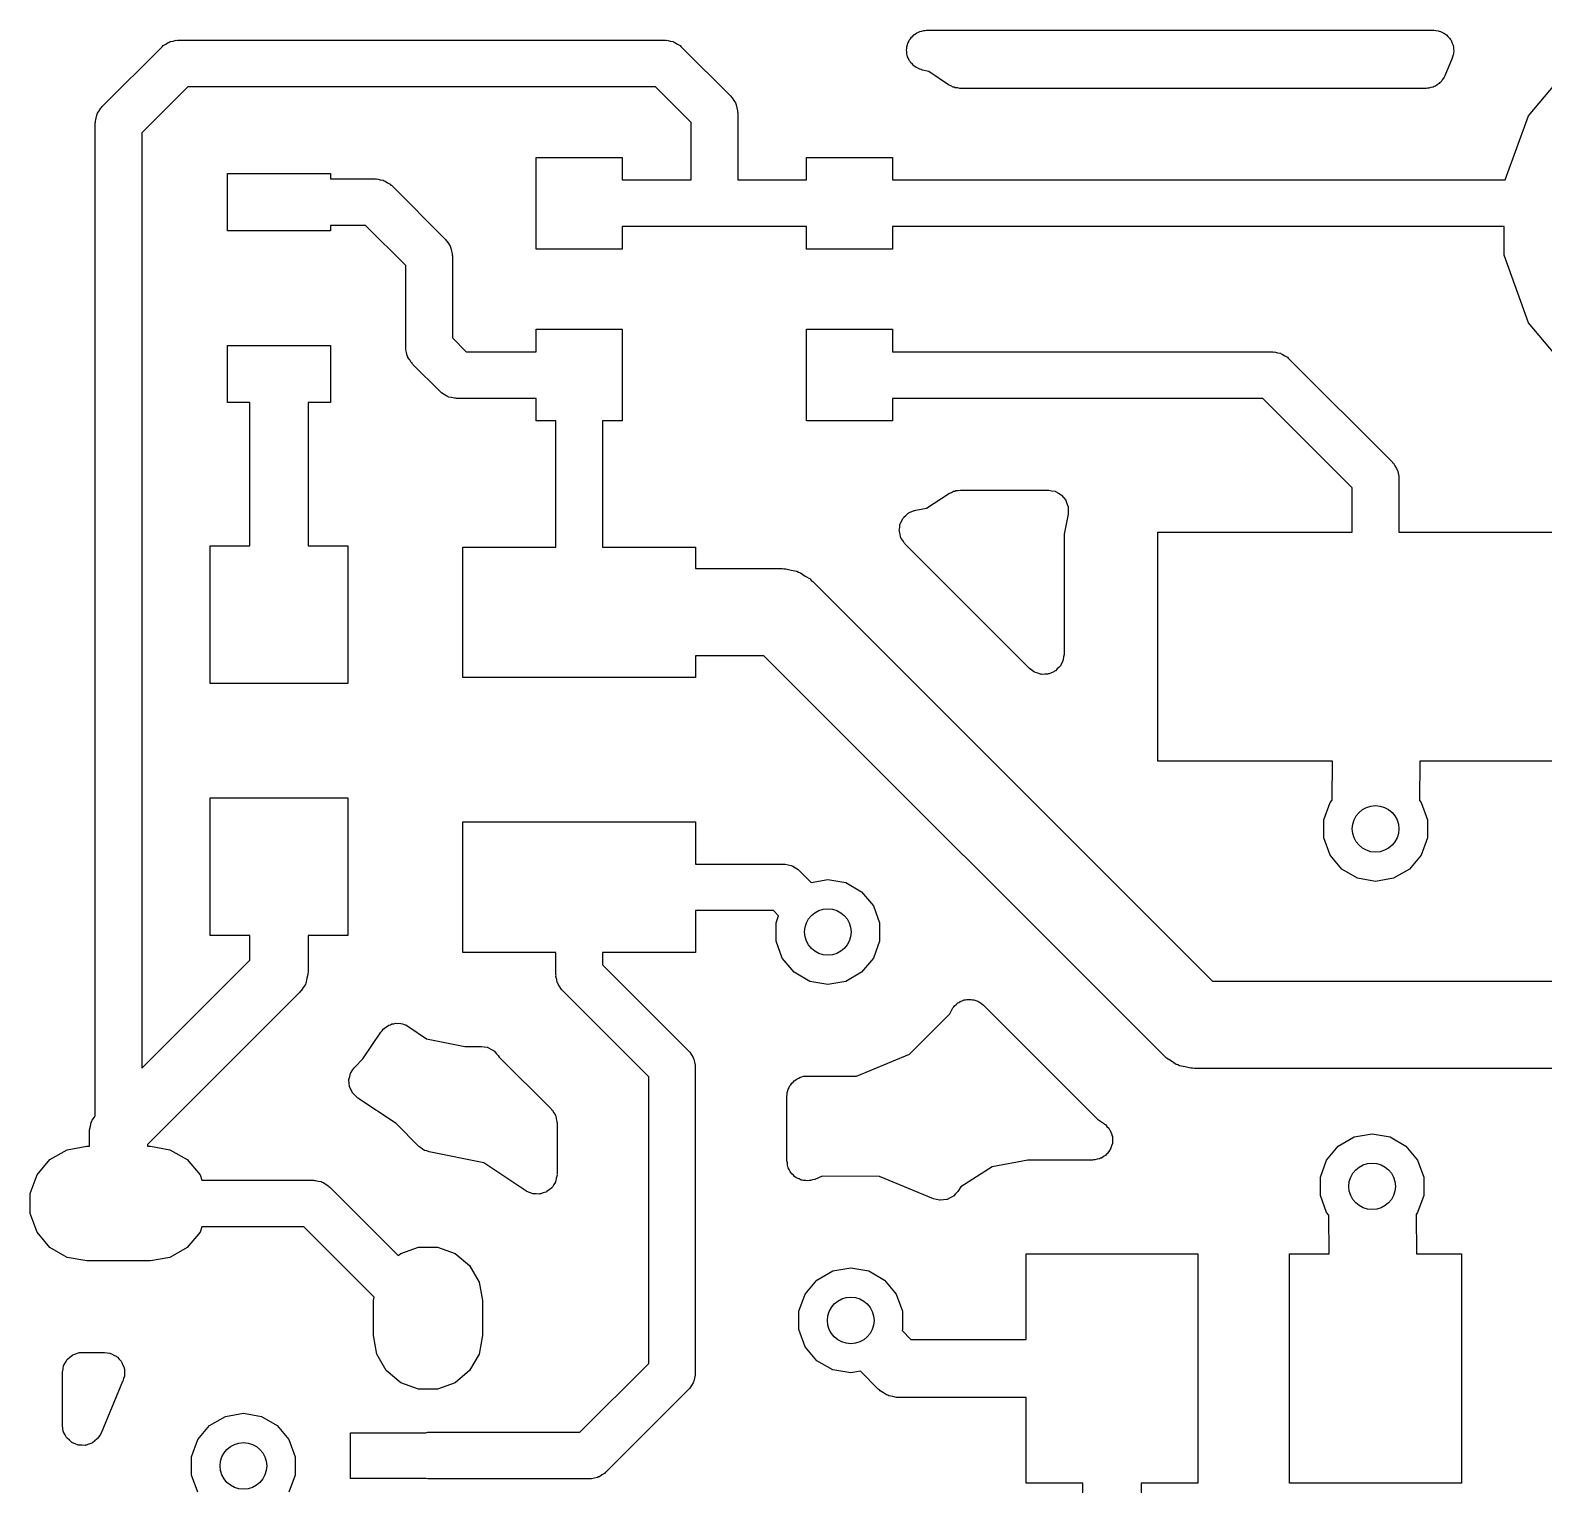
# Model space of a CAD drawing. Extents: x 91.5 to 189.2, y -113.2 to -60.7.
# Drawn here: x 91.51 to 104.72, y -73.81 to -61.12 of the extents above; entities that cross this region are included whole.
import ezdxf

# ---------------------------------------------------------------- set-up
doc = ezdxf.new("R2010")
doc.units = 0
doc.header["$MEASUREMENT"] = 0
doc.layers.add('BLACK', color=7, linetype='CONTINUOUS')

msp = doc.modelspace()

# ---------------------------------------------------------------- linework, layer by layer
at = {"layer": 'Black'}
for p, q in [((99.219, -61.1611), (99.2342, -61.1523)), ((99.2342, -61.1523), (99.248, -61.1413)), ((99.248, -61.1413), (99.2604, -61.1372)), ((99.2604, -61.1372), (99.2718, -61.1306)), ((99.2718, -61.1306), (99.2891, -61.1275)), ((99.2891, -61.1275), (99.3057, -61.122)), ((99.3057, -61.122), (99.3189, -61.1223)), ((99.3189, -61.1223), (99.3318, -61.12)), ((99.3318, -61.12), (103.757, -61.12)), ((103.757, -61.12), (103.776, -61.1233)), ((103.776, -61.1233), (103.795, -61.1242)), ((103.795, -61.1242), (103.806, -61.1286)), ((103.806, -61.1286), (103.817, -61.1306)), ((103.817, -61.1306), (103.834, -61.1402)), ((103.834, -61.1402), (103.851, -61.1476)), ((103.851, -61.1476), (103.86, -61.1553)), ((92.1363, -61.7863), (92.6563, -61.2663)), ((92.6563, -61.2663), (92.6636, -61.2612)), ((92.6636, -61.2612), (92.6694, -61.2543)), ((92.6694, -61.2543), (92.6924, -61.2411)), ((92.6924, -61.2411), (92.7141, -61.2258)), ((92.7141, -61.2258), (92.7228, -61.2235)), ((92.7228, -61.2235), (92.7305, -61.2191)), ((92.7305, -61.2191), (92.7567, -61.2144)), ((92.7567, -61.2144), (92.7823, -61.2076)), ((92.7823, -61.2076), (92.7912, -61.2084)), ((92.7912, -61.2084), (92.8, -61.2068)), ((92.8, -61.2068), (97.05, -61.2068)), ((97.05, -61.2068), (97.0588, -61.2084)), ((97.0588, -61.2084), (97.0677, -61.2076)), ((97.0677, -61.2076), (97.0933, -61.2144)), ((97.0933, -61.2144), (97.1195, -61.2191)), ((97.1195, -61.2191), (97.1272, -61.2235)), ((97.1272, -61.2235), (97.1359, -61.2258)), ((97.1359, -61.2258), (97.1576, -61.2411)), ((97.1576, -61.2411), (97.1806, -61.2543)), ((97.1806, -61.2543), (97.1864, -61.2612)), ((97.1864, -61.2612), (97.1937, -61.2663)), ((97.1937, -61.2663), (97.6237, -61.6963)), ((99.1564, -61.2911), (99.159, -61.2782)), ((99.159, -61.265), (99.165, -61.2485)), ((99.159, -61.2782), (99.159, -61.265)), ((99.165, -61.2485), (99.1685, -61.2313)), ((99.1685, -61.2313), (99.1754, -61.2201)), ((99.1754, -61.2201), (99.1799, -61.2077)), ((99.1799, -61.2077), (99.1911, -61.1943)), ((99.1911, -61.1943), (99.2003, -61.1793)), ((99.2003, -61.1793), (99.2106, -61.1711)), ((99.2106, -61.1711), (99.219, -61.1611)), ((103.86, -61.1553), (103.87, -61.1611)), ((103.87, -61.1611), (103.882, -61.1758)), ((103.882, -61.1758), (103.896, -61.1888)), ((103.896, -61.1888), (103.902, -61.199)), ((103.902, -61.199), (103.909, -61.2077)), ((103.909, -61.2077), (103.916, -61.2258)), ((103.916, -61.2258), (103.924, -61.2429)), ((103.924, -61.2429), (103.926, -61.2542)), ((103.926, -61.2542), (103.93, -61.265)), ((103.93, -61.265), (103.93, -61.2843)), ((103.93, -61.2843), (103.932, -61.3033)), ((99.159, -61.3084), (99.1564, -61.2911)), ((99.159, -61.326), (99.159, -61.3084)), ((99.1635, -61.3383), (99.159, -61.326)), ((99.1655, -61.3513), (99.1635, -61.3383)), ((99.1738, -61.3668), (99.1655, -61.3513)), ((99.1799, -61.3832), (99.1738, -61.3668)), ((99.1883, -61.3933), (99.1799, -61.3832)), ((99.1946, -61.4049), (99.1883, -61.3933)), ((99.2077, -61.4165), (99.1946, -61.4049)), ((99.219, -61.4299), (99.2077, -61.4165)), ((103.919, -61.3628), (103.854, -61.5186)), ((103.923, -61.344), (103.919, -61.3628)), ((103.93, -61.326), (103.923, -61.344)), ((103.932, -61.3033), (103.93, -61.3145)), ((103.93, -61.3145), (103.93, -61.326)), ((104.585, -61.8666), (104.989, -61.3859)), ((99.2304, -61.4365), (99.219, -61.4299)), ((99.2403, -61.4452), (99.2304, -61.4365)), ((99.2566, -61.4516), (99.2403, -61.4452)), ((99.2718, -61.4604), (99.2566, -61.4516)), ((99.2848, -61.4627), (99.2718, -61.4604)), ((99.297, -61.4675), (99.2848, -61.4627)), ((99.3523, -61.4787), (99.297, -61.4675)), ((99.5243, -61.5962), (99.3523, -61.4787)), ((103.844, -61.539), (103.832, -61.5538)), ((103.848, -61.5283), (103.844, -61.539)), ((103.854, -61.5186), (103.848, -61.5283)), ((92.8842, -61.6132), (92.4832, -62.0142)), ((96.9658, -61.6132), (92.8842, -61.6132)), ((97.2768, -61.9242), (96.9658, -61.6132)), ((99.5442, -61.6052), (99.5243, -61.5962)), ((99.5632, -61.6162), (99.5442, -61.6052)), ((99.5718, -61.6177), (99.5632, -61.6162)), ((99.5798, -61.6213), (99.5718, -61.6177)), ((99.6017, -61.623), (99.5798, -61.6213)), ((99.6233, -61.6268), (99.6017, -61.623)), ((103.692, -61.6268), (99.6233, -61.6268)), ((103.704, -61.6248), (103.692, -61.6268)), ((103.715, -61.6253), (103.704, -61.6248)), ((103.733, -61.6196), (103.715, -61.6253)), ((103.752, -61.6162), (103.733, -61.6196)), ((103.762, -61.6105), (103.752, -61.6162)), ((103.773, -61.607), (103.762, -61.6105)), ((103.788, -61.5954), (103.773, -61.607)), ((103.805, -61.5857), (103.788, -61.5954)), ((103.812, -61.577), (103.805, -61.5857)), ((103.822, -61.57), (103.812, -61.577)), ((103.832, -61.5538), (103.822, -61.57)), ((92.1111, -61.8224), (92.1243, -61.7994)), ((92.1243, -61.7994), (92.1312, -61.7936)), ((92.1312, -61.7936), (92.1363, -61.7863)), ((97.6237, -61.6963), (97.6288, -61.7036)), ((97.6288, -61.7036), (97.6357, -61.7094)), ((97.6357, -61.7094), (97.6489, -61.7324)), ((97.6489, -61.7324), (97.6642, -61.7541)), ((97.6642, -61.7541), (97.6665, -61.7628)), ((97.6665, -61.7628), (97.6709, -61.7705)), ((97.6709, -61.7705), (97.6756, -61.7967)), ((97.6756, -61.7967), (97.6824, -61.8223)), ((92.0768, -61.93), (92.0784, -61.9212)), ((92.0768, -70.5917), (92.0768, -61.93)), ((92.0776, -61.9123), (92.0844, -61.8867)), ((92.0784, -61.9212), (92.0776, -61.9123)), ((92.0844, -61.8867), (92.0891, -61.8605)), ((92.0891, -61.8605), (92.0935, -61.8528)), ((92.0935, -61.8528), (92.0958, -61.8441)), ((92.0958, -61.8441), (92.1111, -61.8224)), ((97.2768, -62.4268), (97.2768, -61.9242)), ((97.6824, -61.8223), (97.6816, -61.8312)), ((97.6816, -61.8312), (97.6832, -61.84)), ((97.6832, -61.84), (97.6832, -62.4268)), ((104.381, -62.4268), (104.585, -61.8666)), ((92.4832, -62.0142), (92.4832, -70.1776)), ((95.925, -63.03), (95.925, -62.23)), ((95.925, -62.23), (96.675, -62.23)), ((96.675, -62.23), (96.675, -62.4268)), ((98.285, -62.4268), (98.285, -62.23)), ((98.285, -62.23), (99.035, -62.23)), ((99.035, -62.23), (99.035, -62.4268)), ((93.23, -62.87), (93.23, -62.37)), ((93.23, -62.37), (94.13, -62.37)), ((94.13, -62.37), (94.13, -62.4168)), ((94.13, -62.4168), (94.52, -62.4168)), ((94.52, -62.4168), (94.5288, -62.4184)), ((94.5288, -62.4184), (94.5377, -62.4176)), ((94.5377, -62.4176), (94.5633, -62.4244)), ((94.5633, -62.4244), (94.5895, -62.4291)), ((94.5895, -62.4291), (94.5972, -62.4335)), ((94.5972, -62.4335), (94.6059, -62.4358)), ((94.6059, -62.4358), (94.6276, -62.4511)), ((94.6276, -62.4511), (94.6506, -62.4643)), ((94.6506, -62.4643), (94.6564, -62.4712)), ((94.6564, -62.4712), (94.6637, -62.4763)), ((96.675, -62.4268), (97.2768, -62.4268)), ((97.6832, -62.4268), (98.285, -62.4268)), ((99.035, -62.4268), (104.381, -62.4268)), ((94.6637, -62.4763), (95.1337, -62.9463)), ((94.4358, -62.8232), (94.13, -62.8232)), ((94.13, -62.8232), (94.13, -62.87)), ((94.7868, -63.1742), (94.4358, -62.8232)), ((97.48, -62.8332), (96.675, -62.8332)), ((96.675, -62.8332), (96.675, -63.03)), ((98.285, -62.8332), (97.48, -62.8332)), ((98.285, -63.03), (98.285, -62.8332)), ((104.371, -62.8332), (99.035, -62.8332)), ((99.035, -62.8332), (99.035, -63.03)), ((104.371, -63.0838), (104.371, -62.8332)), ((94.13, -62.87), (93.23, -62.87)), ((95.1337, -62.9463), (95.1388, -62.9536)), ((95.1388, -62.9536), (95.1457, -62.9594)), ((95.1457, -62.9594), (95.1589, -62.9824)), ((95.1589, -62.9824), (95.1742, -63.0041)), ((95.1742, -63.0041), (95.1765, -63.0128)), ((95.1765, -63.0128), (95.1809, -63.0205)), ((95.1809, -63.0205), (95.1856, -63.0467)), ((95.1856, -63.0467), (95.1924, -63.0723)), ((95.1924, -63.0723), (95.1916, -63.0812)), ((95.1916, -63.0812), (95.1932, -63.09)), ((95.1932, -63.09), (95.1932, -63.8058)), ((96.675, -63.03), (95.925, -63.03)), ((99.035, -63.03), (98.285, -63.03)), ((104.585, -63.6734), (104.371, -63.0838)), ((94.7868, -63.89), (94.7868, -63.1742)), ((95.925, -63.9268), (95.925, -63.73)), ((95.925, -63.73), (96.675, -63.73)), ((96.675, -63.73), (96.675, -64.53)), ((98.285, -64.53), (98.285, -63.73)), ((98.285, -63.73), (99.035, -63.73)), ((99.035, -63.73), (99.035, -63.9268)), ((104.989, -64.1541), (104.585, -63.6734)), ((93.23, -64.37), (93.23, -63.87)), ((93.23, -63.87), (93.6355, -63.87)), ((93.6355, -63.87), (93.6359, -63.8699)), ((93.6359, -63.8699), (93.7241, -63.8699)), ((93.7241, -63.8699), (93.7245, -63.87)), ((93.7245, -63.87), (94.13, -63.87)), ((94.13, -63.87), (94.13, -64.37)), ((94.7884, -63.8988), (94.7868, -63.89)), ((94.7876, -63.9077), (94.7884, -63.8988)), ((94.7944, -63.9333), (94.7876, -63.9077)), ((95.1932, -63.8058), (95.3142, -63.9268)), ((94.7991, -63.9595), (94.7944, -63.9333)), ((94.8035, -63.9672), (94.7991, -63.9595)), ((94.8058, -63.9759), (94.8035, -63.9672)), ((94.8211, -63.9976), (94.8058, -63.9759)), ((94.8343, -64.0206), (94.8211, -63.9976)), ((94.8412, -64.0264), (94.8343, -64.0206)), ((94.8463, -64.0337), (94.8412, -64.0264)), ((95.0863, -64.2737), (94.8463, -64.0337)), ((95.3142, -63.9268), (95.925, -63.9268)), ((99.035, -63.9268), (102.35, -63.9268)), ((102.35, -63.9268), (102.359, -63.9284)), ((102.359, -63.9284), (102.368, -63.9276)), ((102.368, -63.9276), (102.393, -63.9344)), ((102.393, -63.9344), (102.419, -63.9391)), ((102.419, -63.9391), (102.427, -63.9435)), ((102.427, -63.9435), (102.436, -63.9458)), ((102.436, -63.9458), (102.458, -63.9611)), ((102.458, -63.9611), (102.481, -63.9743)), ((102.481, -63.9743), (102.486, -63.9812)), ((102.486, -63.9812), (102.494, -63.9863)), ((102.494, -63.9863), (103.394, -64.8863)), ((95.0936, -64.2788), (95.0863, -64.2737)), ((95.0994, -64.2857), (95.0936, -64.2788)), ((95.1224, -64.2989), (95.0994, -64.2857)), ((95.1441, -64.3142), (95.1224, -64.2989)), ((95.1528, -64.3165), (95.1441, -64.3142)), ((95.1605, -64.3209), (95.1528, -64.3165)), ((95.1867, -64.3256), (95.1605, -64.3209)), ((93.426, -64.37), (93.23, -64.37)), ((93.426, -65.62), (93.426, -64.37)), ((94.13, -64.37), (93.934, -64.37)), ((93.934, -64.37), (93.934, -65.62)), ((95.2123, -64.3324), (95.1867, -64.3256)), ((95.2212, -64.3316), (95.2123, -64.3324)), ((95.23, -64.3332), (95.2212, -64.3316)), ((95.925, -64.3332), (95.23, -64.3332)), ((95.925, -64.53), (95.925, -64.3332)), ((102.266, -64.3332), (99.035, -64.3332)), ((99.035, -64.3332), (99.035, -64.53)), ((103.047, -65.1142), (102.266, -64.3332)), ((96.0968, -64.53), (95.925, -64.53)), ((96.0968, -65.63), (96.0968, -64.53)), ((96.675, -64.53), (96.5032, -64.53)), ((96.5032, -64.53), (96.5032, -65.63)), ((99.035, -64.53), (98.285, -64.53)), ((103.394, -64.8863), (103.399, -64.8936)), ((103.399, -64.8936), (103.406, -64.8994)), ((103.406, -64.8994), (103.419, -64.9224)), ((103.419, -64.9224), (103.434, -64.9441)), ((103.434, -64.9441), (103.436, -64.9528)), ((103.436, -64.9528), (103.441, -64.9605)), ((103.441, -64.9605), (103.446, -64.9867)), ((103.047, -65.5), (103.047, -65.1142)), ((103.446, -64.9867), (103.452, -65.0123)), ((103.452, -65.0123), (103.452, -65.0212)), ((103.452, -65.0212), (103.453, -65.03)), ((103.453, -65.03), (103.453, -65.5)), ((99.3304, -65.2905), (99.5314, -65.1611)), ((99.5314, -65.1611), (99.5494, -65.1536)), ((99.5494, -65.1536), (99.5663, -65.1438)), ((99.5663, -65.1438), (99.5773, -65.1418)), ((99.5773, -65.1418), (99.5876, -65.1375)), ((99.5876, -65.1375), (99.6071, -65.1366)), ((99.6071, -65.1366), (99.6263, -65.1332)), ((99.6263, -65.1332), (100.394, -65.1332)), ((100.394, -65.1332), (100.396, -65.1336)), ((100.396, -65.1336), (100.399, -65.1333)), ((100.399, -65.1333), (100.426, -65.1389)), ((100.426, -65.1389), (100.454, -65.1438)), ((100.454, -65.1438), (100.456, -65.1449)), ((100.456, -65.1449), (100.458, -65.1454)), ((100.458, -65.1454), (100.482, -65.1601)), ((100.482, -65.1601), (100.507, -65.1743)), ((100.507, -65.1743), (100.508, -65.176)), ((100.508, -65.176), (100.51, -65.1772)), ((100.51, -65.1772), (100.528, -65.1993)), ((100.528, -65.1993), (100.546, -65.221)), ((100.546, -65.221), (100.547, -65.2231)), ((100.547, -65.2231), (100.548, -65.2248)), ((100.548, -65.2248), (100.557, -65.2517)), ((99.1252, -65.3799), (99.13, -65.3752)), ((99.13, -65.3752), (99.1332, -65.3693)), ((99.1332, -65.3693), (99.1514, -65.3537)), ((99.1514, -65.3537), (99.1683, -65.3368)), ((99.1683, -65.3368), (99.1744, -65.334)), ((99.1744, -65.334), (99.1795, -65.3296)), ((99.1795, -65.3296), (99.2019, -65.3212)), ((99.2019, -65.3212), (99.2235, -65.3111)), ((99.2235, -65.3111), (99.2302, -65.3105)), ((99.2302, -65.3105), (99.2365, -65.3081)), ((99.2365, -65.3081), (99.3304, -65.2905)), ((100.566, -65.3435), (100.531, -65.5176)), ((100.557, -65.2517), (100.567, -65.2782)), ((100.567, -65.3392), (100.566, -65.3413)), ((100.566, -65.3413), (100.566, -65.3435)), ((100.567, -65.2782), (100.567, -65.2805)), ((100.567, -65.2805), (100.568, -65.2826)), ((100.568, -65.2826), (100.567, -65.3109)), ((100.567, -65.3109), (100.567, -65.3392)), ((99.0935, -65.4826), (99.0974, -65.459)), ((99.0947, -65.4892), (99.0935, -65.4826)), ((99.0941, -65.4959), (99.0947, -65.4892)), ((99.1003, -65.519), (99.0941, -65.4959)), ((99.0974, -65.459), (99.0994, -65.4352)), ((99.0994, -65.4352), (99.1023, -65.4291)), ((99.1023, -65.4291), (99.1034, -65.4225)), ((99.1034, -65.4225), (99.1151, -65.4016)), ((99.1151, -65.4016), (99.1252, -65.3799)), ((101.35, -67.5), (101.35, -65.5)), ((101.35, -65.5), (103.047, -65.5)), ((103.453, -65.5), (105.15, -65.5)), ((93.08, -66.82), (93.08, -65.62)), ((93.08, -65.62), (93.426, -65.62)), ((93.934, -65.62), (94.28, -65.62)), ((94.28, -65.62), (94.28, -66.82)), ((95.285, -66.77), (95.285, -65.63)), ((95.285, -65.63), (96.0968, -65.63)), ((96.5032, -65.63), (97.315, -65.63)), ((97.315, -65.63), (97.315, -65.819)), ((99.1047, -65.5425), (99.1003, -65.519)), ((99.1082, -65.5483), (99.1047, -65.5425)), ((99.1099, -65.5548), (99.1082, -65.5483)), ((99.1236, -65.5743), (99.1099, -65.5548)), ((99.1358, -65.5949), (99.1236, -65.5743)), ((99.141, -65.5992), (99.1358, -65.5949)), ((99.1449, -65.6047), (99.141, -65.5992)), ((100.231, -66.6911), (99.1449, -65.6047)), ((100.531, -65.5176), (100.531, -66.567)), ((97.315, -65.819), (98.07, -65.819)), ((98.07, -65.819), (98.0865, -65.8219)), ((98.0865, -65.8219), (98.1032, -65.8204)), ((98.1032, -65.8204), (98.1513, -65.8333)), ((98.1513, -65.8333), (98.2003, -65.842)), ((98.2003, -65.842), (98.2148, -65.8504)), ((98.2148, -65.8504), (98.231, -65.8547)), ((98.231, -65.8547), (98.2718, -65.8832)), ((98.2718, -65.8832), (98.3149, -65.9081)), ((98.3149, -65.9081), (98.3257, -65.921)), ((98.3257, -65.921), (98.3394, -65.9306)), ((98.3394, -65.9306), (101.828, -69.419)), ((100.531, -66.567), (100.527, -66.5896)), ((97.9122, -66.581), (97.315, -66.581)), ((97.315, -66.581), (97.315, -66.77)), ((101.401, -70.0694), (97.9122, -66.581)), ((100.25, -66.7043), (100.231, -66.6911)), ((100.472, -66.6946), (100.456, -66.7108)), ((100.49, -66.6798), (100.472, -66.6946)), ((100.494, -66.6731), (100.49, -66.6798)), ((100.499, -66.6677), (100.494, -66.6731)), ((100.509, -66.6469), (100.499, -66.6677)), ((100.52, -66.627), (100.509, -66.6469)), ((100.522, -66.6194), (100.52, -66.627)), ((100.525, -66.6124), (100.522, -66.6194)), ((100.527, -66.5896), (100.525, -66.6124)), ((94.28, -66.82), (93.08, -66.82)), ((97.315, -66.77), (95.285, -66.77)), ((100.268, -66.719), (100.25, -66.7043)), ((100.275, -66.7216), (100.268, -66.719)), ((100.281, -66.7261), (100.275, -66.7216)), ((100.303, -66.732), (100.281, -66.7261)), ((100.325, -66.7398), (100.303, -66.732)), ((100.333, -66.7398), (100.325, -66.7398)), ((100.34, -66.7418), (100.333, -66.7398)), ((100.363, -66.7398), (100.34, -66.7418)), ((100.386, -66.7398), (100.363, -66.7398)), ((100.393, -66.7372), (100.386, -66.7398)), ((100.401, -66.7365), (100.393, -66.7372)), ((100.422, -66.7268), (100.401, -66.7365)), ((100.443, -66.719), (100.422, -66.7268)), ((100.449, -66.714), (100.443, -66.719)), ((100.456, -66.7108), (100.449, -66.714)), ((102.873, -67.5), (101.35, -67.5)), ((102.871, -67.839), (102.873, -67.5)), ((103.635, -67.5), (103.633, -67.8428)), ((105.15, -67.5), (103.635, -67.5)), ((93.08, -69.02), (93.08, -67.82)), ((93.08, -67.82), (94.28, -67.82)), ((94.28, -67.82), (94.28, -69.02)), ((102.798, -68.0103), (102.853, -67.8605)), ((102.853, -67.8605), (102.871, -67.839)), ((103.633, -67.8428), (103.647, -67.8605)), ((103.647, -67.8605), (103.702, -68.0103)), ((102.798, -68.1697), (102.798, -68.0103)), ((103.702, -68.0103), (103.702, -68.1697)), ((95.285, -69.17), (95.285, -68.03)), ((95.285, -68.03), (97.315, -68.03)), ((97.315, -68.03), (97.315, -68.3968)), ((102.853, -68.3195), (102.798, -68.1697)), ((103.702, -68.1697), (103.647, -68.3195)), ((97.315, -68.3968), (98.08, -68.3968)), ((98.08, -68.3968), (98.0888, -68.3984)), ((98.0888, -68.3984), (98.0977, -68.3976)), ((98.0977, -68.3976), (98.1233, -68.4044)), ((98.1233, -68.4044), (98.1495, -68.4091)), ((98.1495, -68.4091), (98.1572, -68.4135)), ((98.1572, -68.4135), (98.1659, -68.4158)), ((98.1659, -68.4158), (98.1876, -68.4311)), ((102.955, -68.4416), (102.853, -68.3195)), ((103.647, -68.3195), (103.545, -68.4416)), ((98.1876, -68.4311), (98.2106, -68.4443)), ((98.2106, -68.4443), (98.2164, -68.4512)), ((98.2164, -68.4512), (98.2237, -68.4563)), ((98.2237, -68.4563), (98.3241, -68.5568)), ((98.3241, -68.5568), (98.47, -68.5311)), ((98.47, -68.5311), (98.627, -68.5587)), ((103.093, -68.5213), (102.955, -68.4416)), ((103.25, -68.5489), (103.093, -68.5213)), ((103.407, -68.5213), (103.25, -68.5489)), ((103.545, -68.4416), (103.407, -68.5213)), ((98.627, -68.5587), (98.765, -68.6384)), ((98.765, -68.6384), (98.8675, -68.7605)), ((97.9958, -68.8032), (97.315, -68.8032)), ((97.315, -68.8032), (97.315, -69.17)), ((98.0407, -68.8481), (97.9958, -68.8032)), ((98.8675, -68.7605), (98.922, -68.9103)), ((98.018, -68.9103), (98.0407, -68.8481)), ((98.018, -69.0697), (98.018, -68.9103)), ((98.922, -68.9103), (98.922, -69.0697)), ((93.426, -69.02), (93.08, -69.02)), ((93.426, -69.2348), (93.426, -69.02)), ((94.28, -69.02), (93.934, -69.02)), ((93.934, -69.02), (93.934, -69.34)), ((98.0725, -69.2195), (98.018, -69.0697)), ((98.922, -69.0697), (98.8675, -69.2195)), ((96.0968, -69.17), (95.285, -69.17)), ((96.0968, -69.36), (96.0968, -69.17)), ((97.315, -69.17), (96.5032, -69.17)), ((96.5032, -69.17), (96.5032, -69.2758)), ((92.4832, -70.1776), (93.426, -69.2348)), ((93.934, -69.34), (93.9321, -69.351)), ((96.5032, -69.2758), (97.2537, -70.0263)), ((98.175, -69.3416), (98.0725, -69.2195)), ((98.8675, -69.2195), (98.765, -69.3416)), ((93.9102, -69.4473), (93.8912, -69.4745)), ((93.9131, -69.4366), (93.9102, -69.4473)), ((93.9187, -69.4269), (93.9131, -69.4366)), ((93.9244, -69.3942), (93.9187, -69.4269)), ((93.933, -69.3621), (93.9244, -69.3942)), ((93.9321, -69.351), (93.933, -69.3621)), ((96.0984, -69.3688), (96.0968, -69.36)), ((96.0976, -69.3777), (96.0984, -69.3688)), ((96.1044, -69.4033), (96.0976, -69.3777)), ((96.1091, -69.4295), (96.1044, -69.4033)), ((96.1135, -69.4372), (96.1091, -69.4295)), ((96.1158, -69.4459), (96.1135, -69.4372)), ((96.1311, -69.4676), (96.1158, -69.4459)), ((96.1443, -69.4906), (96.1311, -69.4676)), ((98.313, -69.4213), (98.175, -69.3416)), ((98.47, -69.4489), (98.313, -69.4213)), ((98.627, -69.4213), (98.47, -69.4489)), ((98.765, -69.3416), (98.627, -69.4213)), ((101.828, -69.419), (105.296, -69.419)), ((93.8596, -69.5196), (92.534, -70.8452)), ((93.866, -69.5105), (93.8596, -69.5196)), ((93.8746, -69.5033), (93.866, -69.5105)), ((93.8912, -69.4745), (93.8746, -69.5033)), ((96.1512, -69.4964), (96.1443, -69.4906)), ((96.1563, -69.5037), (96.1512, -69.4964)), ((96.9068, -70.2542), (96.1563, -69.5037)), ((99.6039, -69.6091), (99.6144, -69.6042)), ((99.6144, -69.6042), (99.6236, -69.5972)), ((99.6236, -69.5972), (99.6418, -69.5914)), ((99.6418, -69.5914), (99.6591, -69.5834)), ((99.6591, -69.5834), (99.6707, -69.5824)), ((99.6707, -69.5824), (99.6818, -69.5789)), ((99.6818, -69.5789), (99.7008, -69.5797)), ((99.7008, -69.5797), (99.7198, -69.5781)), ((99.7198, -69.5781), (99.731, -69.5811)), ((99.731, -69.5811), (99.7427, -69.5816)), ((99.7427, -69.5816), (99.7603, -69.5889)), ((99.7603, -69.5889), (99.7787, -69.5938)), ((99.7787, -69.5938), (99.7882, -69.6005)), ((99.7882, -69.6005), (99.7989, -69.605)), ((99.7989, -69.605), (99.813, -69.6179)), ((99.1812, -70.0564), (99.5352, -69.7031)), ((99.5352, -69.7031), (99.5424, -69.6856)), ((99.5424, -69.6856), (99.5527, -69.6695)), ((99.5527, -69.6695), (99.5608, -69.6522)), ((99.5608, -69.6522), (99.569, -69.644)), ((99.569, -69.644), (99.5752, -69.6342)), ((99.5752, -69.6342), (99.5904, -69.6226)), ((99.5904, -69.6226), (99.6039, -69.6091)), ((99.813, -69.6179), (99.8286, -69.6288)), ((99.8286, -69.6288), (100.823, -70.6229)), ((94.4131, -70.0975), (94.5692, -69.8638)), ((94.5692, -69.8638), (94.5805, -69.852)), ((94.5805, -69.852), (94.5896, -69.8386)), ((94.5896, -69.8386), (94.6014, -69.8302)), ((94.6014, -69.8302), (94.6114, -69.8198)), ((94.6114, -69.8198), (94.626, -69.8126)), ((94.626, -69.8126), (94.6392, -69.8031)), ((94.6392, -69.8031), (94.6531, -69.7992)), ((94.6531, -69.7992), (94.666, -69.7928)), ((94.666, -69.7928), (94.6822, -69.791)), ((94.6822, -69.791), (94.6979, -69.7866)), ((94.6979, -69.7866), (94.7123, -69.7877)), ((94.7123, -69.7877), (94.7266, -69.7862)), ((94.7266, -69.7862), (94.7424, -69.79)), ((94.7424, -69.79), (94.7586, -69.7913)), ((94.7586, -69.7913), (94.7718, -69.7972)), ((94.7718, -69.7972), (94.7858, -69.8007)), ((94.7858, -69.8007), (94.7994, -69.8097)), ((94.7994, -69.8097), (94.8142, -69.8164)), ((94.8142, -69.8164), (94.9677, -69.9213)), ((94.9677, -69.9213), (95.3026, -69.9891)), ((95.3026, -69.9891), (95.4473, -69.9891)), ((95.4473, -69.9891), (95.4717, -69.9934)), ((95.4717, -69.9934), (95.4964, -69.9961)), ((95.4964, -69.9961), (95.5016, -69.9987)), ((95.5016, -69.9987), (95.5073, -69.9997)), ((95.5073, -69.9997), (95.5288, -70.0121)), ((94.341, -70.1696), (94.4131, -70.0975)), ((95.5288, -70.0121), (95.551, -70.0231)), ((95.551, -70.0231), (95.555, -70.0273)), ((95.555, -70.0273), (95.5601, -70.0302)), ((95.5601, -70.0302), (95.576, -70.0492)), ((95.576, -70.0492), (95.5932, -70.0671)), ((95.5932, -70.0671), (95.6029, -70.0816)), ((95.6029, -70.0816), (96.0554, -70.5341)), ((97.2537, -70.0263), (97.2588, -70.0336)), ((97.2588, -70.0336), (97.2657, -70.0394)), ((97.2657, -70.0394), (97.2789, -70.0624)), ((97.2789, -70.0624), (97.2942, -70.0841)), ((97.2942, -70.0841), (97.2965, -70.0928)), ((97.2965, -70.0928), (97.3009, -70.1005)), ((97.3009, -70.1005), (97.3056, -70.1267)), ((97.3056, -70.1267), (97.3124, -70.1523)), ((98.719, -70.2474), (99.1812, -70.0564)), ((101.414, -70.079), (101.401, -70.0694)), ((101.425, -70.0919), (101.414, -70.079)), ((101.468, -70.1168), (101.425, -70.0919)), ((101.509, -70.1453), (101.468, -70.1168)), ((94.2902, -70.2784), (94.2976, -70.2508)), ((94.2976, -70.2508), (94.3044, -70.223)), ((94.3044, -70.223), (94.3055, -70.2214)), ((94.3055, -70.2214), (94.306, -70.2196)), ((94.306, -70.2196), (94.3224, -70.1962)), ((94.3224, -70.1962), (94.3383, -70.1724)), ((94.3383, -70.1724), (94.3398, -70.1712)), ((94.3398, -70.1712), (94.341, -70.1696)), ((96.9068, -72.7558), (96.9068, -70.2542)), ((97.3124, -70.1523), (97.3116, -70.1612)), ((97.3116, -70.1612), (97.3132, -70.17)), ((97.3132, -70.17), (97.3132, -72.84)), ((98.2009, -70.2706), (98.2154, -70.2653)), ((98.2154, -70.2653), (98.2288, -70.2576)), ((98.2288, -70.2576), (98.2439, -70.2549)), ((98.2439, -70.2549), (98.2582, -70.2497)), ((98.2582, -70.2497), (98.2737, -70.2497)), ((98.2737, -70.2497), (98.2889, -70.247)), ((98.2889, -70.247), (98.719, -70.2474)), ((101.525, -70.1496), (101.509, -70.1453)), ((101.54, -70.158), (101.525, -70.1496)), ((101.589, -70.1667), (101.54, -70.158)), ((101.637, -70.1795), (101.589, -70.1667)), ((101.653, -70.1781), (101.637, -70.1795)), ((101.67, -70.181), (101.653, -70.1781)), ((105.159, -70.181), (101.67, -70.181)), ((94.2899, -70.2822), (94.2904, -70.2804)), ((94.293, -70.3107), (94.2899, -70.2822)), ((94.2904, -70.2804), (94.2902, -70.2784)), ((94.2955, -70.3391), (94.293, -70.3107)), ((94.2963, -70.3409), (94.2955, -70.3391)), ((94.2966, -70.3428), (94.2963, -70.3409)), ((94.3092, -70.3685), (94.2966, -70.3428)), ((94.3213, -70.3944), (94.3092, -70.3685)), ((94.3227, -70.3958), (94.3213, -70.3944)), ((94.3235, -70.3975), (94.3227, -70.3958)), ((94.3442, -70.4173), (94.3235, -70.3975)), ((98.1159, -70.3919), (98.1211, -70.3776)), ((98.1159, -70.4073), (98.1159, -70.3919)), ((98.1211, -70.3776), (98.1238, -70.3625)), ((98.1238, -70.3625), (98.1315, -70.3492)), ((98.1315, -70.3492), (98.1368, -70.3347)), ((98.1368, -70.3347), (98.1466, -70.323)), ((98.1466, -70.323), (98.1543, -70.3097)), ((98.1543, -70.3097), (98.1661, -70.2998)), ((98.1661, -70.2998), (98.176, -70.288)), ((98.176, -70.288), (98.1892, -70.2804)), ((98.1892, -70.2804), (98.2009, -70.2706)), ((94.3644, -70.4375), (94.3442, -70.4173)), ((94.3661, -70.4383), (94.3644, -70.4375)), ((94.3675, -70.4397), (94.3661, -70.4383)), ((94.7016, -70.6629), (94.3675, -70.4397)), ((98.1132, -70.4225), (98.1159, -70.4073)), ((98.1132, -70.9874), (98.1132, -70.4225)), ((92.0356, -70.6858), (92.0413, -70.6531)), ((92.0413, -70.6531), (92.0469, -70.6434)), ((92.0469, -70.6434), (92.0498, -70.6327)), ((92.0498, -70.6327), (92.0688, -70.6055)), ((92.0688, -70.6055), (92.0768, -70.5917)), ((96.0554, -70.5341), (96.0598, -70.5405)), ((96.0598, -70.5405), (96.0657, -70.5454)), ((96.0657, -70.5454), (96.0772, -70.5653)), ((96.0772, -70.5653), (96.0904, -70.5841)), ((96.0904, -70.5841), (96.0924, -70.5915)), ((96.0924, -70.5915), (96.0962, -70.5982)), ((96.0962, -70.5982), (96.1002, -70.6208)), ((96.1002, -70.6208), (96.1061, -70.6429)), ((96.1061, -70.6429), (96.1055, -70.6506)), ((96.1055, -70.6506), (96.1068, -70.6582)), ((96.1068, -70.6582), (96.1068, -71.1033)), ((100.823, -70.6229), (100.877, -70.6595)), ((100.877, -70.6595), (100.884, -70.6661)), ((92.026, -70.74), (92.0279, -70.729)), ((92.026, -70.75), (92.026, -70.74)), ((92.026, -70.86), (92.026, -70.75)), ((92.027, -70.7179), (92.0356, -70.6858)), ((92.0279, -70.729), (92.027, -70.7179)), ((94.8997, -70.861), (94.7016, -70.6629)), ((100.884, -70.6661), (100.893, -70.6709)), ((100.893, -70.6709), (100.906, -70.6871)), ((100.906, -70.6871), (100.921, -70.7016)), ((100.921, -70.7016), (100.926, -70.7103)), ((100.926, -70.7103), (100.932, -70.7176)), ((100.932, -70.7176), (100.939, -70.7374)), ((100.939, -70.7374), (100.948, -70.7563)), ((100.948, -70.7563), (100.949, -70.7659)), ((100.949, -70.7659), (100.953, -70.7749)), ((100.953, -70.7749), (100.953, -70.796)), ((102.925, -70.8584), (103.063, -70.7787)), ((103.063, -70.7787), (103.22, -70.7511)), ((103.22, -70.7511), (103.377, -70.7787)), ((103.377, -70.7787), (103.515, -70.8584)), ((91.6806, -70.977), (91.831, -70.8902)), ((91.831, -70.8902), (92.002, -70.86)), ((92.002, -70.86), (92.026, -70.86)), ((92.534, -70.8452), (92.534, -70.86)), ((92.534, -70.86), (92.558, -70.86)), ((92.558, -70.86), (92.729, -70.8902)), ((92.729, -70.8902), (92.8794, -70.977)), ((94.9169, -70.873), (94.8997, -70.861)), ((94.9327, -70.8869), (94.9169, -70.873)), ((94.9417, -70.8904), (94.9327, -70.8869)), ((94.9496, -70.8959), (94.9417, -70.8904)), ((94.9699, -70.9014), (94.9496, -70.8959)), ((94.9895, -70.909), (94.9699, -70.9014)), ((95.4666, -71.0039), (94.9895, -70.909)), ((100.918, -70.9093), (100.907, -70.9267)), ((100.932, -70.8931), (100.918, -70.9093)), ((100.935, -70.8841), (100.932, -70.8931)), ((100.941, -70.8761), (100.935, -70.8841)), ((100.946, -70.8556), (100.941, -70.8761)), ((100.953, -70.8359), (100.946, -70.8556)), ((100.953, -70.796), (100.955, -70.8169)), ((100.955, -70.8169), (100.953, -70.8262)), ((100.953, -70.8262), (100.953, -70.8359)), ((102.823, -70.9805), (102.925, -70.8584)), ((103.515, -70.8584), (103.617, -70.9805)), ((91.569, -71.11), (91.6806, -70.977)), ((92.8794, -70.977), (92.991, -71.11)), ((95.8338, -71.2492), (95.4666, -71.0039)), ((98.1165, -71.0061), (98.1132, -70.9874)), ((98.1173, -71.0252), (98.1165, -71.0061)), ((98.1218, -71.0359), (98.1173, -71.0252)), ((98.1238, -71.0474), (98.1218, -71.0359)), ((98.1333, -71.0639), (98.1238, -71.0474)), ((99.9046, -71.0395), (99.6313, -71.2154)), ((100.216, -70.9809), (99.9046, -71.0395)), ((100.78, -70.9809), (100.216, -70.9809)), ((100.789, -70.9792), (100.78, -70.9809)), ((100.799, -70.9798), (100.789, -70.9792)), ((100.819, -70.974), (100.799, -70.9798)), ((100.84, -70.9703), (100.819, -70.974)), ((100.848, -70.9655), (100.84, -70.9703)), ((100.858, -70.9628), (100.848, -70.9655)), ((100.875, -70.9504), (100.858, -70.9628)), ((100.893, -70.9398), (100.875, -70.9504)), ((100.899, -70.9324), (100.893, -70.9398)), ((100.907, -70.9267), (100.899, -70.9324)), ((102.768, -71.1303), (102.823, -70.9805)), ((103.617, -70.9805), (103.672, -71.1303)), ((91.5096, -71.2732), (91.569, -71.11)), ((92.991, -71.11), (93.008, -71.1568)), ((93.008, -71.1568), (93.98, -71.1568)), ((93.98, -71.1568), (93.9888, -71.1584)), ((93.9888, -71.1584), (93.9977, -71.1576)), ((93.9977, -71.1576), (94.0233, -71.1644)), ((94.0233, -71.1644), (94.0495, -71.1691)), ((94.0495, -71.1691), (94.0572, -71.1735)), ((94.0572, -71.1735), (94.0659, -71.1758)), ((94.0659, -71.1758), (94.0876, -71.1911)), ((96.0919, -71.174), (96.0781, -71.1946)), ((96.0933, -71.1684), (96.0919, -71.174)), ((96.0962, -71.1633), (96.0933, -71.1684)), ((96.1005, -71.1389), (96.0962, -71.1633)), ((96.1064, -71.1148), (96.1005, -71.1389)), ((96.1068, -71.1033), (96.1058, -71.109)), ((96.1058, -71.109), (96.1064, -71.1148)), ((98.1406, -71.0815), (98.1333, -71.0639)), ((98.1484, -71.0901), (98.1406, -71.0815)), ((98.1543, -71.1002), (98.1484, -71.0901)), ((98.1689, -71.1124), (98.1543, -71.1002)), ((98.1817, -71.1265), (98.1689, -71.1124)), ((98.192, -71.1319), (98.1817, -71.1265)), ((98.2009, -71.1394), (98.192, -71.1319)), ((98.2189, -71.1459), (98.2009, -71.1394)), ((98.2358, -71.1547), (98.2189, -71.1459)), ((98.2473, -71.1562), (98.2358, -71.1547)), ((98.2582, -71.1602), (98.2473, -71.1562)), ((98.2773, -71.1602), (98.2582, -71.1602)), ((98.2962, -71.1627), (98.2773, -71.1602)), ((98.3076, -71.1602), (98.2962, -71.1627)), ((98.3192, -71.1602), (98.3076, -71.1602)), ((98.3371, -71.1537), (98.3192, -71.1602)), ((98.3557, -71.1496), (98.3371, -71.1537)), ((98.421, -71.1226), (98.3557, -71.1496)), ((98.9212, -71.123), (98.421, -71.1226)), ((99.3918, -71.3185), (98.9212, -71.123)), ((102.768, -71.2897), (102.768, -71.1303)), ((103.672, -71.1303), (103.672, -71.2897)), ((91.5096, -71.4468), (91.5096, -71.2732)), ((94.0876, -71.1911), (94.1106, -71.2043)), ((94.1106, -71.2043), (94.1164, -71.2112)), ((94.1164, -71.2112), (94.1237, -71.2163)), ((94.1237, -71.2163), (94.7214, -71.814)), ((95.8391, -71.2516), (95.8338, -71.2492)), ((95.8435, -71.2553), (95.8391, -71.2516)), ((95.8669, -71.2638), (95.8435, -71.2553)), ((95.8896, -71.2738), (95.8669, -71.2638)), ((95.8954, -71.2742), (95.8896, -71.2738)), ((95.9008, -71.2761), (95.8954, -71.2742)), ((95.9256, -71.2761), (95.9008, -71.2761)), ((95.9504, -71.2778), (95.9256, -71.2761)), ((95.956, -71.2761), (95.9504, -71.2778)), ((95.9618, -71.2761), (95.956, -71.2761)), ((95.9851, -71.2676), (95.9618, -71.2761)), ((96.0089, -71.2607), (95.9851, -71.2676)), ((96.0136, -71.2573), (96.0089, -71.2607)), ((96.019, -71.2553), (96.0136, -71.2573)), ((96.0381, -71.2393), (96.019, -71.2553)), ((96.0581, -71.2247), (96.0381, -71.2393)), ((96.0613, -71.2198), (96.0581, -71.2247)), ((96.0657, -71.2161), (96.0613, -71.2198)), ((96.0781, -71.1946), (96.0657, -71.2161)), ((99.4189, -71.3245), (99.3918, -71.3185)), ((99.5364, -71.311), (99.5118, -71.3238)), ((99.5614, -71.299), (99.5364, -71.311)), ((99.5634, -71.297), (99.5614, -71.299)), ((99.5658, -71.2957), (99.5634, -71.297)), ((99.5846, -71.2752), (99.5658, -71.2957)), ((99.604, -71.2554), (99.5846, -71.2752)), ((99.6313, -71.2154), (99.604, -71.2554)), ((102.823, -71.4395), (102.768, -71.2897)), ((103.672, -71.2897), (103.617, -71.4395)), ((91.569, -71.61), (91.5096, -71.4468)), ((99.4458, -71.3314), (99.4189, -71.3245)), ((99.4486, -71.3311), (99.4458, -71.3314)), ((99.4513, -71.3317), (99.4486, -71.3311)), ((99.4789, -71.3281), (99.4513, -71.3317)), ((99.5065, -71.3254), (99.4789, -71.3281)), ((99.509, -71.3242), (99.5065, -71.3254)), ((99.5118, -71.3238), (99.509, -71.3242)), ((102.842, -71.4629), (102.823, -71.4395)), ((103.617, -71.4395), (103.604, -71.4554)), ((93.008, -71.5632), (92.991, -71.61)), ((93.8958, -71.5632), (93.008, -71.5632)), ((94.5103, -72.1777), (93.8958, -71.5632)), ((102.846, -71.8), (102.842, -71.4629)), ((103.604, -71.4554), (103.608, -71.8)), ((91.6806, -71.743), (91.569, -71.61)), ((92.991, -71.61), (92.8794, -71.743)), ((91.831, -71.8298), (91.6806, -71.743)), ((92.002, -71.86), (91.831, -71.8298)), ((92.729, -71.8298), (92.558, -71.86)), ((92.8794, -71.743), (92.729, -71.8298)), ((94.7214, -71.814), (94.7425, -71.7963)), ((94.7425, -71.7963), (94.8975, -71.7398)), ((94.8975, -71.7398), (95.0625, -71.7398)), ((95.0625, -71.7398), (95.2175, -71.7963)), ((95.2175, -71.7963), (95.3439, -71.9023)), ((100.2, -72.546), (100.2, -71.8)), ((100.2, -71.8), (101.7, -71.8)), ((101.7, -71.8), (101.7, -73.8)), ((102.5, -73.8), (102.5, -71.8)), ((102.5, -71.8), (102.846, -71.8)), ((103.608, -71.8), (104, -71.8)), ((104, -71.8), (104, -73.8)), ((92.558, -71.86), (92.002, -71.86)), ((95.3439, -71.9023), (95.4264, -72.0452)), ((98.375, -72.0284), (98.513, -71.9487)), ((98.513, -71.9487), (98.67, -71.9211)), ((98.67, -71.9211), (98.827, -71.9487)), ((98.827, -71.9487), (98.965, -72.0284)), ((95.4264, -72.0452), (95.455, -72.2076)), ((98.2725, -72.1505), (98.375, -72.0284)), ((98.965, -72.0284), (99.0675, -72.1505)), ((94.505, -72.2076), (94.5103, -72.1777)), ((94.505, -72.5124), (94.505, -72.2076)), ((95.455, -72.2076), (95.455, -72.5124)), ((98.218, -72.3003), (98.2725, -72.1505)), ((99.0675, -72.1505), (99.122, -72.3003)), ((98.218, -72.4597), (98.218, -72.3003)), ((99.122, -72.3003), (99.122, -72.4597)), ((98.2725, -72.6095), (98.218, -72.4597)), ((99.122, -72.4597), (99.1185, -72.4693)), ((99.1185, -72.4693), (99.1952, -72.546)), ((94.5336, -72.6748), (94.505, -72.5124)), ((95.455, -72.5124), (95.4264, -72.6748)), ((98.375, -72.7316), (98.2725, -72.6095)), ((99.1952, -72.546), (100.2, -72.546)), ((91.7956, -72.8026), (91.8006, -72.7744)), ((91.8006, -72.7744), (91.8016, -72.7728)), ((91.8016, -72.7728), (91.8019, -72.7708)), ((91.8019, -72.7708), (91.8168, -72.7464)), ((91.8168, -72.7464), (91.8311, -72.7217)), ((91.8311, -72.7217), (91.8326, -72.7204)), ((91.8326, -72.7204), (91.8336, -72.7187)), ((91.8336, -72.7187), (91.8559, -72.7008)), ((91.8559, -72.7008), (91.8777, -72.6825)), ((91.8777, -72.6825), (91.8796, -72.6818)), ((91.8796, -72.6818), (91.8811, -72.6806)), ((91.8811, -72.6806), (91.9082, -72.6714)), ((91.9082, -72.6714), (91.935, -72.6616)), ((91.935, -72.6616), (91.937, -72.6616)), ((91.937, -72.6616), (91.9388, -72.661)), ((91.9388, -72.661), (91.9621, -72.6615)), ((91.9621, -72.6615), (91.9707, -72.66)), ((91.9707, -72.66), (92.158, -72.66)), ((92.158, -72.66), (92.1807, -72.664)), ((92.1807, -72.664), (92.2036, -72.666)), ((92.2036, -72.666), (92.2105, -72.6693)), ((92.2105, -72.6693), (92.218, -72.6706)), ((92.218, -72.6706), (92.238, -72.6821)), ((92.238, -72.6821), (92.2588, -72.6918)), ((92.2588, -72.6918), (92.2642, -72.6972)), ((92.2642, -72.6972), (92.2708, -72.7011)), ((92.2708, -72.7011), (92.2856, -72.7187)), ((92.2856, -72.7187), (92.3018, -72.735)), ((92.3018, -72.735), (92.3051, -72.7419)), ((92.3051, -72.7419), (92.31, -72.7477)), ((92.31, -72.7477), (92.3179, -72.7694)), ((92.3179, -72.7694), (92.3276, -72.7902)), ((94.6161, -72.8177), (94.5336, -72.6748)), ((95.4264, -72.6748), (95.3439, -72.8177)), ((96.3058, -73.3568), (96.9068, -72.7558)), ((98.513, -72.8113), (98.375, -72.7316)), ((91.79, -72.8306), (91.7956, -72.8026)), ((91.7903, -72.8325), (91.79, -72.8306)), ((91.79, -72.8345), (91.7903, -72.8325)), ((91.79, -73.2965), (91.79, -72.8345)), ((92.323, -72.8876), (92.317, -72.9098)), ((92.3308, -72.866), (92.323, -72.8876)), ((92.3276, -72.7902), (92.3282, -72.7978)), ((92.3282, -72.7978), (92.3308, -72.805)), ((92.3308, -72.805), (92.3308, -72.828)), ((92.3308, -72.828), (92.3328, -72.8509)), ((92.3328, -72.8509), (92.3308, -72.8583)), ((92.3308, -72.8583), (92.3308, -72.866)), ((94.7425, -72.9237), (94.6161, -72.8177)), ((95.3439, -72.8177), (95.2175, -72.9237)), ((97.3056, -72.8833), (97.3009, -72.9095)), ((97.3124, -72.8577), (97.3056, -72.8833)), ((97.3132, -72.84), (97.3116, -72.8488)), ((97.3116, -72.8488), (97.3124, -72.8577)), ((98.67, -72.8389), (98.513, -72.8113)), ((98.7548, -72.824), (98.67, -72.8389)), ((98.9104, -72.9796), (98.7548, -72.824)), ((92.3147, -72.913), (92.1276, -73.3638)), ((92.317, -72.9098), (92.3147, -72.913)), ((94.8975, -72.9802), (94.7425, -72.9237)), ((95.0625, -72.9802), (94.8975, -72.9802)), ((95.2175, -72.9237), (95.0625, -72.9802)), ((97.2537, -72.9837), (96.5337, -73.7037)), ((97.2588, -72.9764), (97.2537, -72.9837)), ((97.2657, -72.9706), (97.2588, -72.9764)), ((97.2789, -72.9476), (97.2657, -72.9706)), ((97.2942, -72.9259), (97.2789, -72.9476)), ((97.2965, -72.9172), (97.2942, -72.9259)), ((97.3009, -72.9095), (97.2965, -72.9172)), ((98.9195, -72.986), (98.9104, -72.9796)), ((98.9267, -72.9946), (98.9195, -72.986)), ((98.9555, -73.0112), (98.9267, -72.9946)), ((98.9827, -73.0302), (98.9555, -73.0112)), ((98.9934, -73.0331), (98.9827, -73.0302)), ((99.0031, -73.0387), (98.9934, -73.0331)), ((99.0358, -73.0444), (99.0031, -73.0387)), ((99.0679, -73.053), (99.0358, -73.0444)), ((99.079, -73.0521), (99.0679, -73.053)), ((99.09, -73.054), (99.079, -73.0521)), ((100.2, -73.054), (99.09, -73.054)), ((100.2, -73.8), (100.2, -73.054)), ((91.7946, -73.3227), (91.79, -73.2965)), ((92.9725, -73.4205), (93.075, -73.2984)), ((93.075, -73.2984), (93.213, -73.2187)), ((93.213, -73.2187), (93.37, -73.1911)), ((93.37, -73.1911), (93.527, -73.2187)), ((93.527, -73.2187), (93.665, -73.2984)), ((93.665, -73.2984), (93.7675, -73.4205)), ((91.7981, -73.3491), (91.7946, -73.3227)), ((91.7999, -73.3526), (91.7981, -73.3491)), ((91.8006, -73.3565), (91.7999, -73.3526)), ((91.8139, -73.3796), (91.8006, -73.3565)), ((91.8262, -73.4032), (91.8139, -73.3796)), ((91.8291, -73.4058), (91.8262, -73.4032)), ((91.8311, -73.4093), (91.8291, -73.4058)), ((91.8515, -73.4264), (91.8311, -73.4093)), ((91.8711, -73.4444), (91.8515, -73.4264)), ((92.0736, -73.4313), (92.0532, -73.4484)), ((92.0948, -73.4151), (92.0736, -73.4313)), ((92.0969, -73.4118), (92.0948, -73.4151)), ((92.0999, -73.4093), (92.0969, -73.4118)), ((92.1133, -73.3862), (92.0999, -73.4093)), ((92.1276, -73.3638), (92.1133, -73.3862)), ((92.918, -73.5703), (92.9725, -73.4205)), ((93.7675, -73.4205), (93.822, -73.5703)), ((94.305, -73.76), (94.305, -73.36)), ((94.305, -73.36), (94.9619, -73.36)), ((94.9619, -73.36), (94.98, -73.3568)), ((94.98, -73.3568), (96.3058, -73.3568)), ((91.8747, -73.4459), (91.8711, -73.4444)), ((91.8777, -73.4484), (91.8747, -73.4459)), ((91.9028, -73.4575), (91.8777, -73.4484)), ((91.9274, -73.4678), (91.9028, -73.4575)), ((91.9313, -73.4679), (91.9274, -73.4678)), ((91.935, -73.4693), (91.9313, -73.4679)), ((91.9617, -73.4693), (91.935, -73.4693)), ((91.9883, -73.4705), (91.9617, -73.4693)), ((91.992, -73.4693), (91.9883, -73.4705)), ((91.996, -73.4693), (91.992, -73.4693)), ((92.021, -73.4602), (91.996, -73.4693)), ((92.0464, -73.4522), (92.021, -73.4602)), ((92.0495, -73.4498), (92.0464, -73.4522)), ((92.0532, -73.4484), (92.0495, -73.4498)), ((92.918, -73.7297), (92.918, -73.5703)), ((93.822, -73.5703), (93.822, -73.7297)), ((92.9725, -73.8795), (92.918, -73.7297)), ((93.822, -73.7297), (93.7675, -73.8795)), ((94.9619, -73.76), (94.305, -73.76)), ((94.98, -73.7632), (94.9619, -73.76)), ((96.39, -73.7632), (94.98, -73.7632)), ((96.3988, -73.7616), (96.39, -73.7632)), ((96.4077, -73.7624), (96.3988, -73.7616)), ((96.4333, -73.7556), (96.4077, -73.7624)), ((96.4595, -73.7509), (96.4333, -73.7556)), ((96.4672, -73.7465), (96.4595, -73.7509)), ((96.4759, -73.7442), (96.4672, -73.7465)), ((96.4976, -73.7289), (96.4759, -73.7442)), ((96.5206, -73.7157), (96.4976, -73.7289)), ((96.5264, -73.7088), (96.5206, -73.7157)), ((96.5337, -73.7037), (96.5264, -73.7088)), ((100.696, -73.8), (100.2, -73.8)), ((100.696, -77.87), (100.696, -73.8)), ((101.7, -73.8), (101.204, -73.8)), ((101.204, -73.8), (101.204, -77.7648)), ((104, -73.8), (102.5, -73.8))]:
    msp.add_line(p, q, dxfattribs=at)
for centre in [(103.25, -68.09), (98.47, -68.99), (103.22, -71.21), (98.67, -72.38), (93.37, -73.65)]:
    msp.add_circle(centre, 0.2032, dxfattribs=at)

doc.saveas('drawing.dxf')
